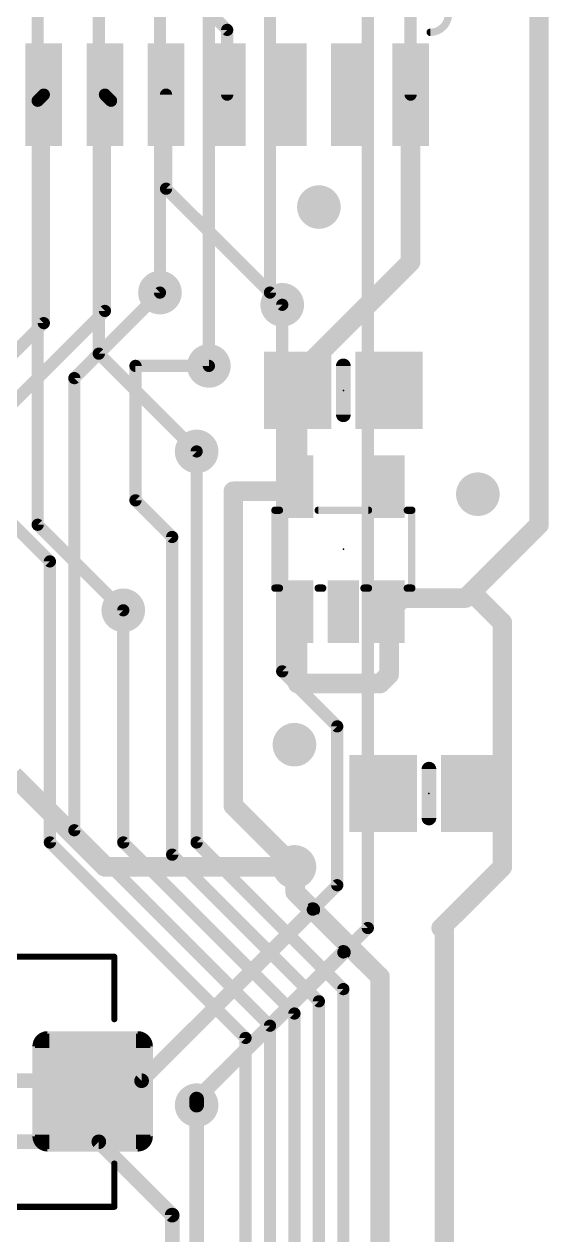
# Model space of a CAD drawing. Extents: x -37 to 43, y -51 to 71.
# Drawn here: x 12.93 to 23.83, y -10.44 to 14.72 of the extents above; entities that cross this region are included whole.
import ezdxf

# ---------------------------------------------------------------- set-up
doc = ezdxf.new("R2010")
doc.units = 0
for name, color, linetype in [('1', 12, 'CONTINUOUS'), ('16', 132, 'CONTINUOUS'), ('18', 110, 'CONTINUOUS'), ('21', 40, 'CONTINUOUS'), ('23', 40, 'CONTINUOUS'), ('29', 253, 'CONTINUOUS')]:
    doc.layers.add(name, color=color, linetype=linetype)

# ---------------------------------------------------------------- blocks, each defined once
blk = doc.blocks.new('RECT')
blk.add_solid([(-0.5, -0.5), (0.5, -0.5), (-0.5, 0.5), (0.5, 0.5)])
blk = doc.blocks.new('RECT384000X384000R25')
at = {"const_width": 0.3}
blk.add_lwpolyline([(1.05, -0.9), (1.05, 0.9, 0.4142), (0.9, 1.05), (-0.9, 1.05, 0.4142), (-1.05, 0.9), (-1.05, -0.9, 0.4142), (-0.9, -1.05), (0.9, -1.05, 0.4142)], format="xyb", close=True, dxfattribs=at)
blk.add_solid([(-0.9254, -0.9254), (0.9254, -0.9254), (-0.9254, 0.9254), (0.9254, 0.9254)])
blk = doc.blocks.new('RECT400256X400256R25')
at = {"const_width": 0.3127}
blk.add_lwpolyline([(1.0945, -0.9381), (1.0945, 0.9381, 0.4142), (0.9381, 1.0945), (-0.9381, 1.0945, 0.4142), (-1.0945, 0.9381), (-1.0945, -0.9381, 0.4142), (-0.9381, -1.0945), (0.9381, -1.0945, 0.4142)], format="xyb", close=True, dxfattribs=at)
blk.add_solid([(-0.9635, -0.9635), (0.9635, -0.9635), (-0.9635, 0.9635), (0.9635, 0.9635)])
blk = doc.blocks.new('ROUNDV')
at = {"const_width": 0.5}
blk.add_lwpolyline([(0, -0.25, 1), (0, 0.25, 1), (0, -0.25)], format="xyb", dxfattribs=at)

msp = doc.modelspace()

# ---------------------------------------------------------------- linework, layer by layer
at = {"layer": '1'}
for points, const_width in [([(20.955, 13.2588), (20.955, 23.3172)], 0.254), ([(23.622, 17.78), (23.622, 4.318)], 0.4064), ([(17.145, 14.605), (15.494, 16.256)], 0.254), ([(17.145, 13.2588), (17.145, 14.605)], 0.254), ([(13.208, 13.1318), (13.335, 13.2588)], 0.254), ([(13.335, 8.509), (13.335, 13.2588)], 0.254), ([(14.732, 13.1318), (14.605, 13.2588)], 0.254), ([(14.605, 8.763), (14.605, 13.2588)], 0.254), ([(15.875, 13.2588), (15.875, 11.303)], 0.254), ([(20.955, 9.779), (20.955, 13.2588)], 0.4064), ([(15.875, 11.303), (18.288, 8.89)], 0.254), ([(18.558, 7.382), (20.955, 9.779)], 0.4064), ([(13.97, 7.366), (15.748, 9.144)], 0.254), ([(11.43, 5.588), (14.605, 8.763)], 0.254), ([(11.176, 6.35), (13.335, 8.509)], 0.254), ([(15.24, 4.826), (15.24, 7.62)], 0.254), ([(15.24, 7.62), (16.764, 7.62)], 0.254), ([(18.558, 7.382), (18.558, 7.162)], 0.4064), ([(13.97, -2.032), (13.97, 7.366)], 0.254), ([(18.558, 7.162), (18.608, 7.112)], 0.4064), ([(18.608, 5.11), (18.608, 7.112)], 0.4064), ([(16.51, -2.286), (16.51, 5.842)], 0.254), ([(18.512, 5.014), (18.608, 5.11)], 0.4064), ([(17.272, -1.524), (17.272, 5.014)], 0.4064), ([(17.272, 5.014), (18.512, 5.014)], 0.4064), ([(13.462, 3.556), (12.192, 4.826)], 0.254), ([(16.002, 4.064), (15.24, 4.826)], 0.254), ([(23.622, 4.318), (22.225, 2.921)], 0.4064), ([(16.002, -2.54), (16.002, 4.064)], 0.254), ([(13.462, -2.286), (13.462, 3.556)], 0.254), ([(22.225, 2.921), (22.098, 2.794)], 0.4064), ([(22.86, 2.286), (22.225, 2.921)], 0.4064), ([(20.792, 2.794), (20.508, 2.51)], 0.4064), ([(22.098, 2.794), (20.792, 2.794)], 0.4064), ([(14.986, -2.286), (14.986, 2.54)], 0.254), ([(18.608, 2.51), (18.608, 1.016)], 0.4064), ([(20.508, 1.204), (20.508, 2.51)], 0.4064), ([(22.86, -1.27), (22.86, 2.286)], 0.4064), ([(20.32, 1.016), (20.508, 1.204)], 0.4064), ([(18.608, 1.016), (20.32, 1.016)], 0.4064), ([(22.286, -1.27), (22.86, -1.27)], 0.4064), ([(22.86, -2.794), (22.86, -1.27)], 0.4064), ([(17.272, -1.524), (18.542, -2.794)], 0.4064), ([(18.034, -6.096), (13.97, -2.032)], 0.254), ([(17.526, -6.35), (13.462, -2.286)], 0.254), ([(18.542, -5.842), (14.986, -2.286)], 0.254), ([(19.558, -5.334), (16.51, -2.286)], 0.254), ([(19.05, -5.588), (16.002, -2.54)], 0.254), ([(18.542, -2.794), (18.558, -2.794)], 0.4064), ([(18.558, -3.318), (18.558, -2.794)], 0.4064), ([(21.59, -4.064), (22.86, -2.794)], 0.4064), ([(20.32, -5.08), (18.558, -3.318)], 0.4064), ([(21.59, -4.064), (21.656, -4.13)], 0.4064), ([(21.656, -4.13), (21.656, -30.988)], 0.4064), ([(20.32, -39.37), (20.32, -5.08)], 0.4064), ([(19.558, -38.1), (19.558, -5.334)], 0.254), ([(19.05, -34.798), (19.05, -5.588)], 0.254), ([(18.542, -34.417), (18.542, -5.842)], 0.254), ([(18.034, -33.782), (18.034, -6.096)], 0.254), ([(17.526, -32.512), (17.526, -6.35)], 0.254), ([(16.51, -7.747), (16.51, -10.922)], 0.3048)]:
    msp.add_lwpolyline(points, dxfattribs=dict(at, const_width=const_width))
for points, const_width in [([(17.2085, 14.605, 1), (17.0815, 14.605)], 0.127), ([(17.1001, 14.5601, 1), (17.1899, 14.6499)], 0.127), ([(13.3985, 13.2588, 1), (13.2715, 13.2588)], 0.127), ([(13.3799, 13.2139, 1), (13.2901, 13.3037)], 0.127), ([(14.6499, 13.3037, 1), (14.5601, 13.2139)], 0.127), ([(14.6685, 13.2588, 1), (14.5415, 13.2588)], 0.127), ([(15.9385, 13.2588, 1), (15.8115, 13.2588)], 0.127), ([(21.0566, 13.2588, 1), (20.8534, 13.2588)], 0.2032), ([(13.1631, 13.1767, 1), (13.2529, 13.0869)], 0.127), ([(14.6871, 13.0869, 1), (14.7769, 13.1767)], 0.127), ([(17.0815, 13.2588, 1), (17.2085, 13.2588)], 0.127), ([(20.8915, 13.2588, 1), (21.0185, 13.2588)], 0.127), ([(15.9199, 11.3479, 1), (15.8301, 11.2581)], 0.127), ([(15.8115, 11.303, 1), (15.9385, 11.303)], 0.127), ([(20.8534, 9.779, 1), (21.0566, 9.779)], 0.2032), ([(21.0268, 9.7072, 1), (20.8832, 9.8508)], 0.2032), ([(15.7929, 9.0991, 1), (15.7031, 9.1889)], 0.127), ([(14.5415, 8.763, 1), (14.6685, 8.763)], 0.127), ([(14.6499, 8.7181, 1), (14.5601, 8.8079)], 0.127), ([(18.2431, 8.8451, 1), (18.3329, 8.9349)], 0.127), ([(13.2715, 8.509, 1), (13.3985, 8.509)], 0.127), ([(13.3799, 8.4641, 1), (13.2901, 8.5539)], 0.127), ([(15.3035, 7.62, 1), (15.1765, 7.62)], 0.127), ([(15.24, 7.6835, 1), (15.24, 7.5565)], 0.127), ([(16.764, 7.5565, 1), (16.764, 7.6835)], 0.127), ([(18.6596, 7.382, 1), (18.4564, 7.382)], 0.2032), ([(18.4862, 7.4538, 1), (18.6298, 7.3102)], 0.2032), ([(14.0335, 7.366, 1), (13.9065, 7.366)], 0.127), ([(13.9251, 7.4109, 1), (14.0149, 7.3211)], 0.127), ([(18.6298, 7.2338, 1), (18.4862, 7.0902)], 0.2032), ([(18.7096, 7.112, 1), (18.5064, 7.112)], 0.2032), ([(18.4564, 7.162, 1), (18.6596, 7.162)], 0.2032), ([(18.5362, 7.0402, 1), (18.6798, 7.1838)], 0.2032), ([(16.5735, 5.842, 1), (16.4465, 5.842)], 0.127), ([(18.6798, 5.0382, 1), (18.5362, 5.1818)], 0.2032), ([(17.3736, 5.014, 1), (17.1704, 5.014)], 0.2032), ([(17.272, 5.1156, 1), (17.272, 4.9124)], 0.2032), ([(18.4402, 5.0858, 1), (18.5838, 4.9422)], 0.2032), ([(18.5064, 5.11, 1), (18.7096, 5.11)], 0.2032), ([(18.512, 4.9124, 1), (18.512, 5.1156)], 0.2032), ([(15.2849, 4.8709, 1), (15.1951, 4.7811)], 0.127), ([(15.1765, 4.826, 1), (15.3035, 4.826)], 0.127), ([(23.5204, 4.318, 1), (23.7236, 4.318)], 0.2032), ([(23.6938, 4.2462, 1), (23.5502, 4.3898)], 0.2032), ([(16.0655, 4.064, 1), (15.9385, 4.064)], 0.127), ([(15.9571, 4.0191, 1), (16.0469, 4.1089)], 0.127), ([(13.5255, 3.556, 1), (13.3985, 3.556)], 0.127), ([(13.4171, 3.5111, 1), (13.5069, 3.6009)], 0.127), ([(22.2968, 2.9928, 1), (22.1532, 2.8492)], 0.2032), ([(22.1532, 2.9928, 1), (22.2968, 2.8492)], 0.2032), ([(22.2968, 2.8492, 1), (22.1532, 2.9928)], 0.2032), ([(20.792, 2.8956, 1), (20.792, 2.6924)], 0.2032), ([(20.8638, 2.7222, 1), (20.7202, 2.8658)], 0.2032), ([(22.0262, 2.8658, 1), (22.1698, 2.7222)], 0.2032), ([(22.098, 2.6924, 1), (22.098, 2.8956)], 0.2032), ([(15.0495, 2.54, 1), (14.9225, 2.54)], 0.127), ([(18.7096, 2.51, 1), (18.5064, 2.51)], 0.2032), ([(20.6096, 2.51, 1), (20.4064, 2.51)], 0.2032), ([(20.4362, 2.5818, 1), (20.5798, 2.4382)], 0.2032), ([(22.9616, 2.286, 1), (22.7584, 2.286)], 0.2032), ([(22.7882, 2.2142, 1), (22.9318, 2.3578)], 0.2032), ([(20.4064, 1.204, 1), (20.6096, 1.204)], 0.2032), ([(20.5798, 1.1322, 1), (20.4362, 1.2758)], 0.2032), ([(18.608, 1.1176, 1), (18.608, 0.9144)], 0.2032), ([(18.5064, 1.016, 1), (18.7096, 1.016)], 0.2032), ([(20.2482, 1.0878, 1), (20.3918, 0.9442)], 0.2032), ([(20.32, 0.9144, 1), (20.32, 1.1176)], 0.2032), ([(22.286, -1.1684, 1), (22.286, -1.3716)], 0.2032), ([(22.9616, -1.27, 1), (22.7584, -1.27)], 0.2032), ([(22.7584, -1.27, 1), (22.9616, -1.27)], 0.2032), ([(22.86, -1.3716, 1), (22.86, -1.1684)], 0.2032), ([(17.1704, -1.524, 1), (17.3736, -1.524)], 0.2032), ([(17.3438, -1.4522, 1), (17.2002, -1.5958)], 0.2032), ([(14.0149, -1.9871, 1), (13.9251, -2.0769)], 0.127), ([(13.9065, -2.032, 1), (14.0335, -2.032)], 0.127), ([(13.5069, -2.2411, 1), (13.4171, -2.3309)], 0.127), ([(13.3985, -2.286, 1), (13.5255, -2.286)], 0.127), ([(15.0309, -2.2411, 1), (14.9411, -2.3309)], 0.127), ([(14.9225, -2.286, 1), (15.0495, -2.286)], 0.127), ([(16.5549, -2.2411, 1), (16.4651, -2.3309)], 0.127), ([(16.4465, -2.286, 1), (16.5735, -2.286)], 0.127), ([(16.0469, -2.4951, 1), (15.9571, -2.5849)], 0.127), ([(15.9385, -2.54, 1), (16.0655, -2.54)], 0.127), ([(18.542, -2.6924, 1), (18.542, -2.8956)], 0.2032), ([(18.6596, -2.794, 1), (18.4564, -2.794)], 0.2032), ([(18.4702, -2.8658, 1), (18.6138, -2.7222)], 0.2032), ([(18.558, -2.8956, 1), (18.558, -2.6924)], 0.2032), ([(22.7584, -2.794, 1), (22.9616, -2.794)], 0.2032), ([(22.9318, -2.8658, 1), (22.7882, -2.7222)], 0.2032), ([(18.4564, -3.318, 1), (18.6596, -3.318)], 0.2032), ([(18.6298, -3.2462, 1), (18.4862, -3.3898)], 0.2032), ([(21.6618, -3.9922, 1), (21.5182, -4.1358)], 0.2032), ([(21.5182, -3.9922, 1), (21.6618, -4.1358)], 0.2032), ([(21.7576, -4.13, 1), (21.5544, -4.13)], 0.2032), ([(21.5842, -4.2018, 1), (21.7278, -4.0582)], 0.2032), ([(20.4216, -5.08, 1), (20.2184, -5.08)], 0.2032), ([(20.2482, -5.1518, 1), (20.3918, -5.0082)], 0.2032), ([(19.6215, -5.334, 1), (19.4945, -5.334)], 0.127), ([(19.5131, -5.3789, 1), (19.6029, -5.2891)], 0.127), ([(19.1135, -5.588, 1), (18.9865, -5.588)], 0.127), ([(19.0051, -5.6329, 1), (19.0949, -5.5431)], 0.127), ([(18.6055, -5.842, 1), (18.4785, -5.842)], 0.127), ([(18.4971, -5.8869, 1), (18.5869, -5.7971)], 0.127), ([(18.0975, -6.096, 1), (17.9705, -6.096)], 0.127), ([(17.9891, -6.1409, 1), (18.0789, -6.0511)], 0.127), ([(17.5895, -6.35, 1), (17.4625, -6.35)], 0.127), ([(17.4811, -6.3949, 1), (17.5709, -6.3051)], 0.127), ([(16.5862, -7.747, 1), (16.4338, -7.747)], 0.1524)]:
    msp.add_lwpolyline(points, format="xyb", dxfattribs=dict(at, const_width=const_width))
at = {"layer": '16'}
for points, const_width in [([(15.748, 9.144), (15.748, 36.449)], 0.254), ([(14.478, 7.874), (14.478, 21.082)], 0.254), ([(13.208, 4.318), (13.208, 20.066)], 0.254), ([(16.764, 7.62), (16.764, 18.796)], 0.254), ([(20.066, 15.875), (20.066, -4.064)], 0.254), ([(18.034, 15.621), (18.034, 9.144)], 0.254), ([(18.034, 9.144), (18.288, 8.89)], 0.254), ([(18.288, 8.89), (18.288, 1.27)], 0.254), ([(16.51, 5.842), (14.478, 7.874)], 0.254), ([(14.986, 2.54), (13.208, 4.318)], 0.254), ([(18.288, 1.27), (19.431, 0.127)], 0.254), ([(19.431, 0.127), (19.431, -3.175)], 0.254), ([(12.7, -0.889), (14.605, -2.794)], 0.4064), ([(14.605, -2.794), (18.542, -2.794)], 0.4064), ([(19.431, -3.175), (18.923, -3.683)], 0.254), ([(15.367, -7.239), (18.923, -3.683)], 0.3048), ([(19.558, -4.572), (20.066, -4.064)], 0.254), ([(19.558, -4.572), (16.51, -7.62)], 0.3048), ([(7.239, -7.239), (15.367, -7.239)], 0.3048), ([(16.51, -7.62), (16.51, -7.747)], 0.3048), ([(14.478, -8.509), (12.065, -8.509)], 0.3048), ([(16.002, -10.033), (14.478, -8.509)], 0.3048), ([(16.002, -12.192), (16.002, -10.033)], 0.3048)]:
    msp.add_lwpolyline(points, dxfattribs=dict(at, const_width=const_width))
for points, const_width in [([(15.6845, 9.144, 1), (15.8115, 9.144)], 0.127), ([(18.0789, 9.1889, 1), (17.9891, 9.0991)], 0.127), ([(17.9705, 9.144, 1), (18.0975, 9.144)], 0.127), ([(18.3515, 8.89, 1), (18.2245, 8.89)], 0.127), ([(18.2431, 8.8451, 1), (18.3329, 8.9349)], 0.127), ([(14.5229, 7.9189, 1), (14.4331, 7.8291)], 0.127), ([(14.4145, 7.874, 1), (14.5415, 7.874)], 0.127), ([(16.7005, 7.62, 1), (16.8275, 7.62)], 0.127), ([(16.4651, 5.7971, 1), (16.5549, 5.8869)], 0.127), ([(13.2529, 4.3629, 1), (13.1631, 4.2731)], 0.127), ([(13.1445, 4.318, 1), (13.2715, 4.318)], 0.127), ([(14.9411, 2.4951, 1), (15.0309, 2.5849)], 0.127), ([(18.3329, 1.3149, 1), (18.2431, 1.2251)], 0.127), ([(18.2245, 1.27, 1), (18.3515, 1.27)], 0.127), ([(19.4945, 0.127, 1), (19.3675, 0.127)], 0.127), ([(19.3861, 0.0821, 1), (19.4759, 0.1719)], 0.127), ([(14.605, -2.6924, 1), (14.605, -2.8956)], 0.2032), ([(14.5332, -2.8658, 1), (14.6768, -2.7222)], 0.2032), ([(18.542, -2.8956, 1), (18.542, -2.6924)], 0.2032), ([(19.3675, -3.175, 1), (19.4945, -3.175)], 0.127), ([(19.4759, -3.2199, 1), (19.3861, -3.1301)], 0.127), ([(18.9769, -3.7369, 1), (18.8691, -3.6291)], 0.1524), ([(18.8781, -3.6381, 1), (18.9679, -3.7279)], 0.127), ([(20.0025, -4.064, 1), (20.1295, -4.064)], 0.127), ([(20.1109, -4.1089, 1), (20.0211, -4.0191)], 0.127), ([(19.6119, -4.6259, 1), (19.5041, -4.5181)], 0.1524), ([(19.5131, -4.5271, 1), (19.6029, -4.6169)], 0.127), ([(15.3131, -7.1851, 1), (15.4209, -7.2929)], 0.1524), ([(15.367, -7.3152, 1), (15.367, -7.1628)], 0.1524), ([(16.5862, -7.62, 1), (16.4338, -7.62)], 0.1524), ([(16.4561, -7.5661, 1), (16.5639, -7.6739)], 0.1524), ([(16.4338, -7.747, 1), (16.5862, -7.747)], 0.1524), ([(14.5319, -8.4551, 1), (14.4241, -8.5629)], 0.1524), ([(14.478, -8.5852, 1), (14.478, -8.4328)], 0.1524), ([(16.0782, -10.033, 1), (15.9258, -10.033)], 0.1524), ([(15.9481, -10.0869, 1), (16.0559, -9.9791)], 0.1524)]:
    msp.add_lwpolyline(points, format="xyb", dxfattribs=dict(at, const_width=const_width))
at = {"layer": '21'}
for points, const_width in [([(21.3614, 14.5542, 0.4142), (21.7424, 14.9352)], 0.1524), ([(21.3614, 14.5923, 1), (21.3614, 14.5161)], 0.0762), ([(19.6342, 7.62, 1), (19.4818, 7.62)], 0.1524), ([(19.4818, 6.604, 1), (19.6342, 6.604)], 0.1524), ([(18.1741, 4.62, 1), (18.0979, 4.62)], 0.0762), ([(18.136, 4.6581, 1), (18.136, 4.5819)], 0.0762), ([(18.23, 4.5819, 1), (18.23, 4.6581)], 0.0762), ([(19.036, 4.6581, 1), (19.036, 4.5819)], 0.0762), ([(20.08, 4.5819, 1), (20.08, 4.6581)], 0.0762), ([(20.886, 4.6581, 1), (20.886, 4.5819)], 0.0762), ([(21.0181, 4.62, 1), (20.9419, 4.62)], 0.0762), ([(20.98, 4.5819, 1), (20.98, 4.6581)], 0.0762), ([(18.136, 3.0381, 1), (18.136, 2.9619)], 0.0762), ([(18.0979, 3, 1), (18.1741, 3)], 0.0762), ([(18.23, 2.9619, 1), (18.23, 3.0381)], 0.0762), ([(19.036, 3.0381, 1), (19.036, 2.9619)], 0.0762), ([(19.13, 2.9619, 1), (19.13, 3.0381)], 0.0762), ([(19.986, 3.0381, 1), (19.986, 2.9619)], 0.0762), ([(20.08, 2.9619, 1), (20.08, 3.0381)], 0.0762), ([(20.886, 3.0381, 1), (20.886, 2.9619)], 0.0762), ([(20.9419, 3, 1), (21.0181, 3)], 0.0762), ([(20.98, 2.9619, 1), (20.98, 3.0381)], 0.0762), ([(21.4122, -0.762, 1), (21.2598, -0.762)], 0.1524), ([(21.2598, -1.778, 1), (21.4122, -1.778)], 0.1524), ([(14.8318, -4.66, 1), (14.7683, -4.66)], 0.0635), ([(14.8, -4.6917, 1), (14.8, -4.6283)], 0.0635), ([(14.7683, -5.96, 1), (14.8318, -5.96)], 0.0635), ([(14.8318, -8.96, 1), (14.7683, -8.96)], 0.0635), ([(14.8, -9.8918, 1), (14.8, -9.8283)], 0.0635), ([(14.7683, -9.86, 1), (14.8318, -9.86)], 0.0635)]:
    msp.add_lwpolyline(points, format="xyb", dxfattribs=dict(at, const_width=const_width))
for points, const_width in [([(19.558, 7.62), (19.558, 6.604)], 0.3048), ([(18.136, 3), (18.136, 4.62)], 0.1524), ([(18.136, 4.62), (18.23, 4.62)], 0.1524), ([(19.036, 4.62), (20.08, 4.62)], 0.1524), ([(20.886, 4.62), (20.98, 4.62)], 0.1524), ([(20.98, 4.62), (20.98, 3)], 0.1524), ([(18.23, 3), (18.136, 3)], 0.1524), ([(19.13, 3), (19.036, 3)], 0.1524), ([(20.08, 3), (19.986, 3)], 0.1524), ([(20.98, 3), (20.886, 3)], 0.1524), ([(21.336, -1.778), (21.336, -0.762)], 0.3048), ([(12.7, -4.66), (14.8, -4.66)], 0.127), ([(14.8, -4.66), (14.8, -5.96)], 0.127), ([(14.8, -9.86), (14.8, -8.96)], 0.127), ([(-14.8, -9.86), (14.8, -9.86)], 0.127)]:
    msp.add_lwpolyline(points, dxfattribs=dict(at, const_width=const_width))
at = {"layer": '23'}
for p in [(19.558, 7.112), (19.558, 3.81), (21.336, -1.27)]:
    msp.add_point(p, dxfattribs=at)

# ---------------------------------------------------------------- block references
at = {"layer": '1', "rotation": 180}
for p, xscale, yscale in [((13.335, 13.2588), 0.6604, 2.032), ((14.605, 13.2588), 0.6604, 2.032), ((15.875, 13.2588), 0.6604, 2.032), ((17.145, 13.2588), 0.6604, 2.032), ((18.415, 13.2588), 0.6604, 2.032), ((19.685, 13.2588), 0.6604, 2.032), ((20.955, 13.2588), 0.6604, 2.032), ((20.386, -1.27), 1.3, 1.5), ((22.286, -1.27), 1.3, 1.5)]:
    msp.add_blockref('RECT', p, dxfattribs=dict(at, xscale=xscale, yscale=yscale))
at = {"layer": '1'}
for p, xscale, yscale in [((18.608, 7.112), 1.3, 1.5), ((20.508, 7.112), 1.3, 1.5), ((18.608, 5.11), 0.55, 1.2), ((20.508, 5.11), 0.55, 1.2), ((18.608, 2.51), 0.55, 1.2), ((19.558, 2.51), 0.55, 1.2), ((20.508, 2.51), 0.55, 1.2)]:
    msp.add_blockref('RECT', p, dxfattribs=dict(at, xscale=xscale, yscale=yscale))
msp.add_blockref('RECT384000X384000R25', (14.35, -7.46), dxfattribs=at)
at = {"layer": '18', "xscale": 0.9064, "yscale": 0.9064}
for p in [(19.05, 10.922), (19.05, 10.922), (15.748, 9.144), (15.748, 9.144), (18.288, 8.89), (18.288, 8.89), (16.764, 7.62), (16.764, 7.62), (16.51, 5.842), (16.51, 5.842), (22.352, 4.953), (22.352, 4.953), (14.986, 2.54), (14.986, 2.54), (18.542, -0.254), (18.542, -0.254), (18.542, -2.794), (18.542, -2.794), (16.51, -7.747), (16.51, -7.747)]:
    msp.add_blockref('ROUNDV', p, dxfattribs=at)
at = {"layer": '29', "rotation": 180}
for p, xscale, yscale in [((13.335, 13.2588), 0.762, 2.1336), ((14.605, 13.2588), 0.762, 2.1336), ((15.875, 13.2588), 0.762, 2.1336), ((17.145, 13.2588), 0.762, 2.1336), ((18.415, 13.2588), 0.762, 2.1336), ((19.685, 13.2588), 0.762, 2.1336), ((20.955, 13.2588), 0.762, 2.1336), ((20.386, -1.27), 1.4016, 1.6016), ((22.286, -1.27), 1.4016, 1.6016)]:
    msp.add_blockref('RECT', p, dxfattribs=dict(at, xscale=xscale, yscale=yscale))
at = {"layer": '29'}
for p, xscale, yscale in [((18.608, 7.112), 1.4016, 1.6016), ((20.508, 7.112), 1.4016, 1.6016), ((18.608, 5.11), 0.6516, 1.3016), ((20.508, 5.11), 0.6516, 1.3016), ((18.608, 2.51), 0.6516, 1.3016), ((19.558, 2.51), 0.6516, 1.3016), ((20.508, 2.51), 0.6516, 1.3016)]:
    msp.add_blockref('RECT', p, dxfattribs=dict(at, xscale=xscale, yscale=yscale))
msp.add_blockref('RECT400256X400256R25', (14.35, -7.46), dxfattribs=at)

doc.saveas('drawing.dxf')
